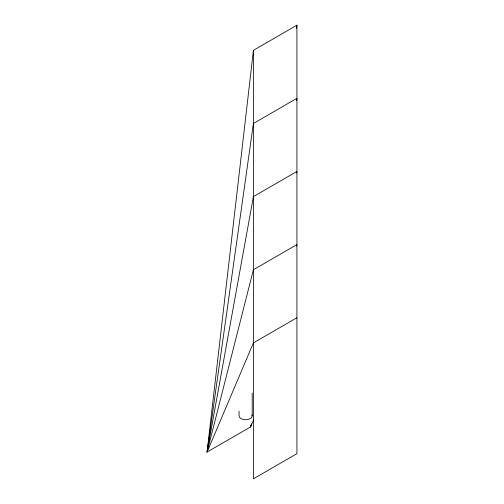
<?xml version="1.0" encoding="UTF-8"?>
<svg xmlns="http://www.w3.org/2000/svg" width="504" height="504" viewBox="0 0 504 504"><rect width="100%" height="100%" fill="white"/><g stroke="black" fill="none" stroke-linecap="round" stroke-linejoin="round"><path stroke-width="0.76" d="M253.411 50.324L253.411 478.8L296.925 453.676L296.925 25.2L253.411 50.324L207.075 452.044L250.589 426.926L253.657 419.693M296.566 28.325L296.925 25.2M251.364 423.87L250.589 426.926L250.809 425.363M296.598 100.674L296.925 98.337L253.411 123.461L207.075 452.044L253.411 342.877L296.925 317.753M250.589 426.926L250.866 425.376M296.648 173.023L296.925 171.48L253.411 196.598L207.075 452.044L253.411 269.741L296.925 244.616L296.541 246.141M252.195 393.089L252.195 415.907M239.047 411.188L239.047 415.907A6.577 3.799 0 0 0 246.481 419.674A6.577 3.799 0 0 0 251.975 414.924"/></g></svg>
